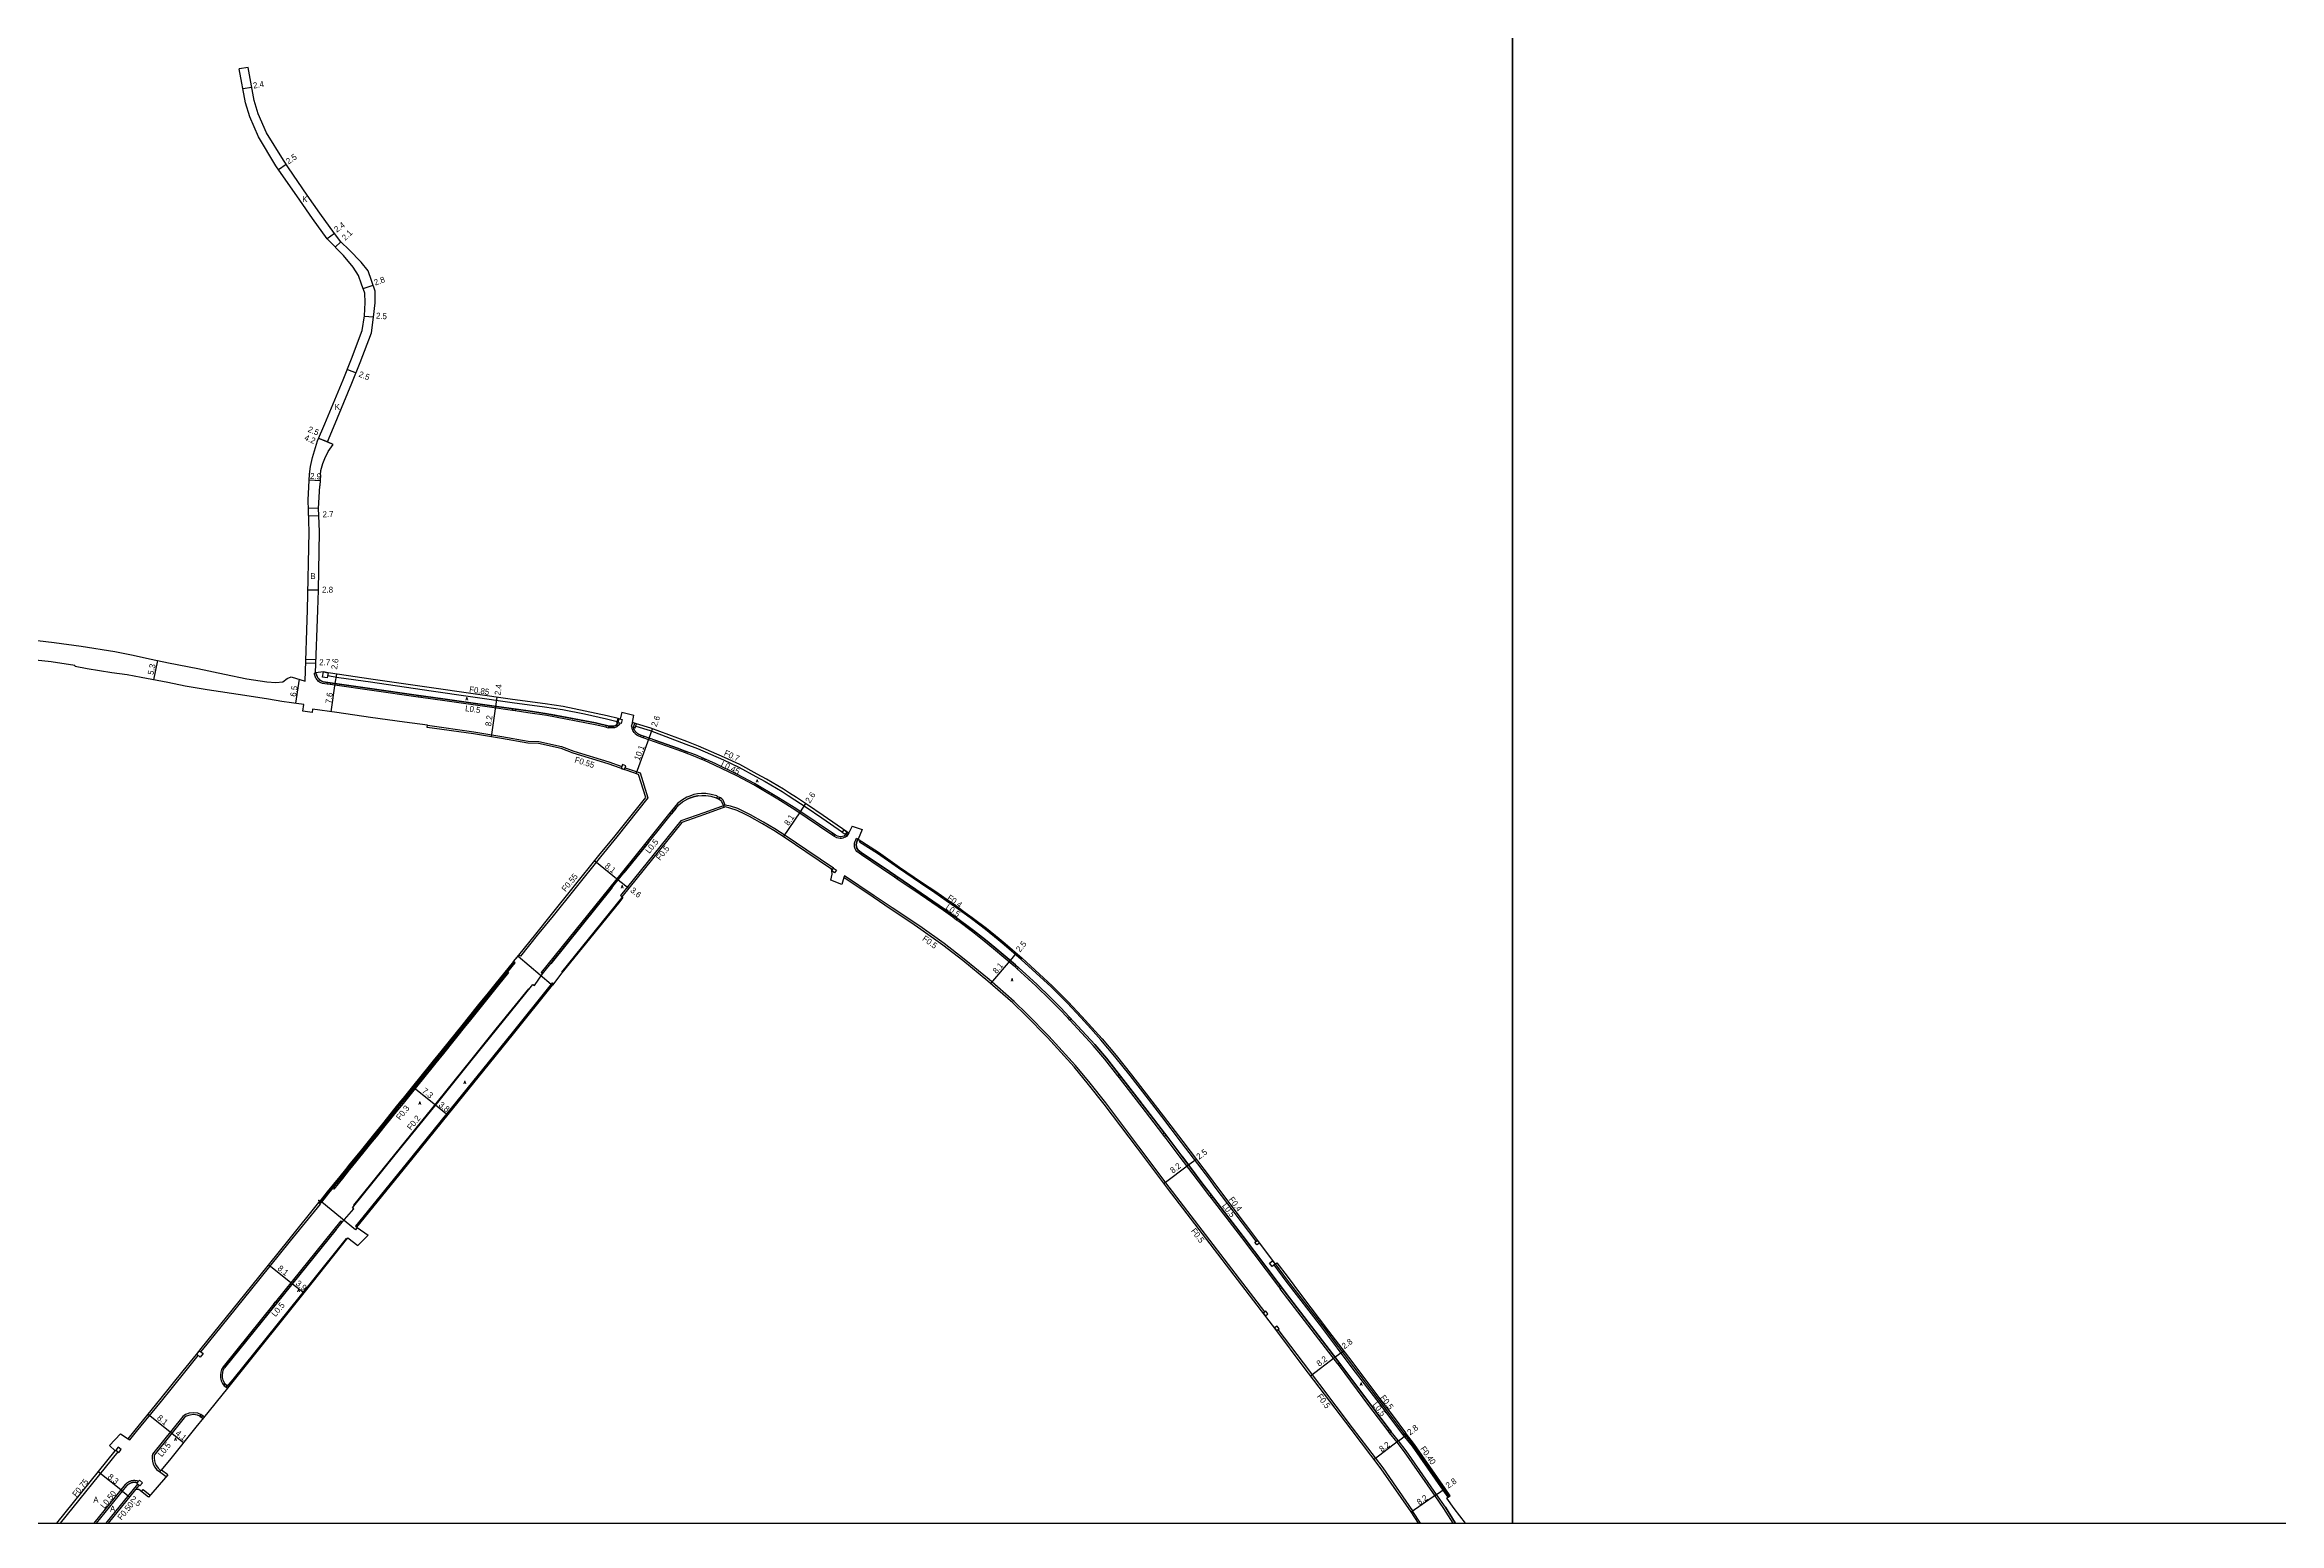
# Model space of a CAD drawing. Header units: metres. Extents: x -4000 to -800, y -99000 to -96000.
# Drawn here: x -1991 to -1396, y -99000 to -98606 of the extents above; entities that cross this region are included whole.
import ezdxf

# ---------------------------------------------------------------- set-up
doc = ezdxf.new("R2010")
doc.units = ezdxf.units.M
doc.header["$LTSCALE"] = 2.5
for name, color, linetype in [('側溝・桝', 7, 'Continuous'), ('図郭', 7, 'Continuous'), ('幅員', 7, 'Continuous'), ('歩道・分離帯・安全施設', 7, 'Continuous'), ('舗装', 7, 'Continuous'), ('道路', 7, 'Continuous')]:
    doc.layers.add(name, color=color, linetype=linetype)
doc.styles.get("Standard").update_dxf_attribs({"font": ''})
doc.styles.add('YOKO_DECO', font='txt.shx', dxfattribs={"bigfont": 'extfont.shx'})
doc.styles.get('Standard').set_extended_font_data('@MS PGothic')

msp = doc.modelspace()

# ---------------------------------------------------------------- linework, layer by layer
at = {"layer": '側溝・桝'}
for points in [[(-1919, -98773.25), (-1919.37, -98773.55)], [(-1915.89, -98776.32), (-1917.13, -98776.14), (-1917.37, -98776.05), (-1917.57, -98775.97), (-1917.75, -98775.87), (-1917.92, -98775.77), (-1918.19, -98775.57), (-1918.43, -98775.35), (-1918.62, -98775.14), (-1918.79, -98774.9), (-1918.92, -98774.68), (-1919.04, -98774.43), (-1919.13, -98774.19), (-1919.25, -98773.88), (-1919.37, -98773.55)], [(-1838.62, -98786.33), (-1841.47, -98785.64), (-1847.29, -98784.34), (-1853.18, -98783.15), (-1857.97, -98782.43), (-1866.6, -98781.26), (-1888.21, -98778.15), (-1904.37, -98775.82), (-1912.79, -98774.58), (-1915.8, -98774.12)], [(-1891.64, -98779.79), (-1892.87, -98779.62), (-1902.77, -98778.21), (-1915.14, -98776.43)], [(-1866.5, -98783.33), (-1872.68, -98782.45), (-1884.53, -98780.77), (-1890.93, -98779.89)], [(-1841.66, -98787.78), (-1844.49, -98787.11), (-1857.34, -98784.67), (-1862.44, -98783.91), (-1865.8, -98783.43)], [(-1837.88, -98786.73), (-1838.04, -98787.03), (-1838.73, -98787.69), (-1839.37, -98787.99), (-1840.22, -98787.99), (-1840.9, -98787.95)], [(-1889.2, -98787.28), (-1876.81, -98789), (-1869.39, -98790.24), (-1862.36, -98791.52), (-1859.49, -98791.56), (-1853.43, -98792.9), (-1850.2, -98794.21), (-1840.87, -98797.03), (-1837.42, -98798.25)], [(-1832.38, -98790.34), (-1833.06, -98790.1), (-1833.41, -98789.88), (-1833.71, -98789.64), (-1833.84, -98789.5), (-1834.01, -98789.32), (-1834.12, -98789.17), (-1834.26, -98788.96), (-1834.41, -98788.69), (-1834.55, -98788.36), (-1834.63, -98788.14), (-1834.74, -98787.63)], [(-1833.66, -98787.47), (-1829.83, -98788.66), (-1820.34, -98792.31), (-1817.24, -98793.48), (-1810.31, -98796.5), (-1806.24, -98798.39), (-1801.66, -98800.95), (-1799.2, -98802.28), (-1794.64, -98804.96), (-1793.05, -98805.95), (-1791.24, -98807.11), (-1788.27, -98809.08), (-1784.09, -98811.94), (-1778.57, -98815.74)], [(-1816.07, -98796.39), (-1817.91, -98795.59), (-1820.68, -98794.54), (-1822.66, -98793.81), (-1831.67, -98790.6)], [(-1836.47, -98798.58), (-1832.5, -98799.97), (-1830.41, -98806.62), (-1838.75, -98817.03), (-1843.08, -98822.35), (-1849.92, -98830.84), (-1855.7, -98838.03), (-1859.92, -98843.25), (-1864.38, -98848.84), (-1864.8, -98848.52)], [(-1798.22, -98805.55), (-1802.24, -98803.18), (-1806.75, -98800.78), (-1812.69, -98797.87), (-1815.39, -98796.69)], [(-1824.57, -98810.59), (-1830.67, -98818.18), (-1837.2, -98826.3), (-1858.88, -98853.18), (-1858.49, -98853.5)], [(-1780.92, -98825.38), (-1788.07, -98820.55), (-1793.6, -98816.82), (-1796.62, -98814.84), (-1799.62, -98813.07), (-1803.08, -98811.13), (-1804.33, -98810.5), (-1806.47, -98809.48), (-1808.46, -98808.82), (-1809.82, -98808.53), (-1815.54, -98810.57), (-1821.66, -98812.76), (-1837.76, -98832.67), (-1837.37, -98832.98)], [(-1811.84, -98806.21), (-1812.1, -98806.11), (-1813.59, -98805.68), (-1814.97, -98805.47), (-1816.12, -98805.48), (-1817.2, -98805.57), (-1818.18, -98805.76), (-1819.28, -98806.13), (-1820.02, -98806.44), (-1821.47, -98807.28), (-1822.53, -98808.13), (-1823.38, -98809.11), (-1824.13, -98810.04)], [(-1809.82, -98808.53), (-1810.41, -98807.27), (-1810.69, -98806.91), (-1811.04, -98806.6), (-1811.24, -98806.48)], [(-1781.43, -98816.43), (-1791.29, -98809.82), (-1795.84, -98806.95), (-1797.6, -98805.91)], [(-1776.87, -98815.98), (-1777.45, -98816.87), (-1777.81, -98817.09), (-1778.09, -98817.22), (-1778.44, -98817.34), (-1778.87, -98817.43), (-1779.21, -98817.44), (-1779.66, -98817.39), (-1780.06, -98817.27), (-1780.66, -98816.94), (-1780.85, -98816.82)], [(-1764.71, -98827.77), (-1768.28, -98825.36), (-1773.54, -98821.84), (-1774.72, -98820.92), (-1774.97, -98820.56), (-1775.18, -98820.18), (-1775.33, -98819.68), (-1775.36, -98819.16), (-1775.34, -98818.66), (-1775.22, -98818.17), (-1775.05, -98817.8), (-1774.79, -98817.33), (-1774.4, -98817.59)], [(-1668.28, -98924.81), (-1679.47, -98910.03), (-1680.66, -98908.37), (-1688.2, -98898.5), (-1693.46, -98891.6), (-1697.02, -98886.91), (-1701.85, -98880.65), (-1705.94, -98875.54), (-1709.67, -98871.1), (-1712.37, -98868.11), (-1715.05, -98865.19), (-1718.69, -98861.27), (-1722.95, -98856.99), (-1730.93, -98849.69), (-1735.49, -98845.79), (-1737.08, -98844.47), (-1740.44, -98841.71), (-1744.21, -98838.86), (-1746.15, -98837.46), (-1748.33, -98835.86), (-1750.94, -98834.03), (-1753.92, -98831.94), (-1757.77, -98829.38), (-1763.61, -98825.39), (-1769.21, -98821.43), (-1774.04, -98818.4), (-1773.78, -98818)], [(-1781.48, -98825.65), (-1781.22, -98825.83)], [(-1665.96, -98943.64), (-1691.5, -98910.35), (-1699.6, -98899.68), (-1708.4, -98887.94), (-1712.58, -98882.7), (-1716.47, -98877.99), (-1723.59, -98870.14), (-1729.38, -98864.27), (-1732.83, -98860.91), (-1739.48, -98855.08), (-1746.16, -98849.58), (-1751.49, -98845.46), (-1757.35, -98841.26), (-1760.08, -98839.38), (-1765.29, -98835.96), (-1770.09, -98832.7), (-1777.99, -98827.39), (-1778.25, -98827.84)], [(-1748.16, -98839.19), (-1749.15, -98838.44), (-1751.62, -98836.68), (-1759.28, -98831.42), (-1762.68, -98829.14), (-1764.07, -98828.2)], [(-1732.57, -98851.67), (-1732.78, -98851.48), (-1738.29, -98846.84), (-1740.79, -98844.84), (-1743.96, -98842.34), (-1747.6, -98839.6)], [(-1718.43, -98865.38), (-1720.71, -98862.9), (-1723.2, -98860.45), (-1727.02, -98856.75), (-1729.06, -98854.85), (-1732.01, -98852.17)], [(-1867.79, -98852.98), (-1867.55, -98853.18), (-1870.21, -98856.44), (-1872.36, -98859.14), (-1874.53, -98861.82), (-1878.05, -98866.19), (-1879.03, -98867.41), (-1884.95, -98874.75), (-1886.97, -98877.26), (-1890.96, -98882.23), (-1891.4, -98882.77), (-1894.98, -98887.18), (-1895.68, -98888.06), (-1897.17, -98889.91), (-1900.52, -98894.06), (-1902.87, -98896.96), (-1904.33, -98898.77), (-1906.13, -98901.01), (-1909.52, -98905.14), (-1910.03, -98905.79), (-1911.84, -98908.11), (-1914.17, -98910.96), (-1914.41, -98910.77)], [(-1862.14, -98857.68), (-1862.29, -98857.56), (-1870.92, -98868.23), (-1877.7, -98876.61), (-1886.61, -98887.64), (-1897.94, -98901.65), (-1908.89, -98915.2), (-1908.73, -98915.34)], [(-1705.21, -98880.69), (-1708.62, -98876.31), (-1711.71, -98872.67), (-1717.96, -98865.88)], [(-1693.19, -98896.23), (-1697.82, -98890.18), (-1704.76, -98881.28)], [(-1680.65, -98912.78), (-1680.98, -98912.36), (-1682.53, -98910.3), (-1688.79, -98902.03), (-1692.28, -98897.42), (-1692.72, -98896.85)], [(-1949.55, -98954.31), (-1949.08, -98953.71), (-1942.31, -98945.34), (-1933.75, -98934.72), (-1925.68, -98924.69), (-1917.73, -98914.9), (-1918.16, -98914.56)], [(-1662.31, -98936.91), (-1672.13, -98923.81), (-1680.22, -98913.34)], [(-1911.91, -98919.7), (-1912.31, -98919.38), (-1929.71, -98940.95)], [(-1629.16, -98976.44), (-1636.15, -98967.11), (-1642.69, -98958.59), (-1650.83, -98947.75), (-1660.3, -98935.43), (-1663.51, -98931.13)], [(-1628.78, -98976.15), (-1635.77, -98966.82), (-1642.31, -98958.3), (-1650.45, -98947.45), (-1659.92, -98935.14), (-1663.13, -98930.84)], [(-1930.12, -98941.46), (-1943.68, -98958.27), (-1944.09, -98958.99), (-1944.27, -98959.67), (-1944.36, -98960.48), (-1944.33, -98961.17), (-1944.14, -98962), (-1943.85, -98962.69), (-1943.39, -98963.33)], [(-1646.56, -98957.47), (-1647.18, -98956.65), (-1659.85, -98940.18), (-1661.87, -98937.5)], [(-1627.02, -98996.97), (-1626.58, -98996.66), (-1634.49, -98985.25), (-1642.61, -98974.52), (-1655.72, -98957.25), (-1662.42, -98948.3)], [(-1968.94, -98977.45), (-1968.55, -98977.77), (-1966.7, -98975.53), (-1960.11, -98967.4), (-1953.88, -98959.69), (-1950.34, -98955.29), (-1950.29, -98955.24)], [(-1633.16, -98975.33), (-1638.24, -98968.61), (-1646.12, -98958.06)], [(-1942.84, -98963.72), (-1942.82, -98963.74), (-1942.42, -98964.01)], [(-1949.59, -98970.99), (-1949.64, -98970.96), (-1950.37, -98970.68), (-1951.49, -98970.55), (-1952.71, -98970.66), (-1953.71, -98971.01), (-1954.37, -98971.49), (-1962.49, -98981.6), (-1962.58, -98981.98), (-1962.57, -98982.68), (-1962.49, -98983.46), (-1962.26, -98984.22), (-1961.86, -98984.99), (-1961.39, -98985.63), (-1960.82, -98986.14), (-1960.59, -98986.31)], [(-1948.65, -98971.72), (-1949.08, -98971.33), (-1949.1, -98971.32)], [(-1618.26, -98996.01), (-1620.64, -98992.65), (-1628.77, -98980.97), (-1630.75, -98978.36), (-1632.73, -98975.89)], [(-1617.17, -98993.07), (-1618.51, -98991.15), (-1626.67, -98979.45), (-1629.1, -98976.39)], [(-1616.84, -98992.84), (-1618.19, -98990.92), (-1626.34, -98979.21), (-1628.78, -98976.15)], [(-1987.03, -99000), (-1971.63, -98980.93)], [(-1958.86, -98987.6), (-1960.59, -98986.31), (-1960.24, -98985.94)], [(-1974.82, -99000), (-1966.4, -98989.57)], [(-1966.89, -98990.98), (-1966.01, -98989.88)], [(-1965.42, -98991.51), (-1964.94, -98991), (-1963.09, -98992.53)], [(-1615.78, -99000), (-1618.26, -98996.01)]]:
    msp.add_lwpolyline(points, dxfattribs=at)
for points in [[(-1917.15, -98774.42), (-1916.94, -98773.06), (-1915.67, -98773.26), (-1915.88, -98774.62)], [(-1915.07, -98775.95), (-1915.14, -98776.43), (-1915.89, -98776.32), (-1915.82, -98775.84)], [(-1890.86, -98779.41), (-1890.93, -98779.89), (-1891.64, -98779.79), (-1891.57, -98779.31)], [(-1865.73, -98782.96), (-1865.8, -98783.43), (-1866.5, -98783.33), (-1866.43, -98782.86)], [(-1837.27, -98785.75), (-1837.58, -98786.82), (-1838.67, -98786.51), (-1838.37, -98785.44)], [(-1834.54, -98786.54), (-1834.86, -98787.59), (-1833.79, -98787.91), (-1833.48, -98786.85)], [(-1841.55, -98787.3), (-1841.66, -98787.78), (-1840.9, -98787.95), (-1840.79, -98787.48)], [(-1831.67, -98790.6), (-1832.38, -98790.34), (-1832.24, -98789.92), (-1831.53, -98790.18)], [(-1836.65, -98799.09), (-1836.29, -98798.08), (-1837.24, -98797.75), (-1837.6, -98798.76)], [(-1815.21, -98796.29), (-1815.39, -98796.69), (-1816.07, -98796.39), (-1815.89, -98795.99)], [(-1824.57, -98810.59), (-1824.17, -98810.89), (-1823.72, -98810.34), (-1824.13, -98810.04)], [(-1811.24, -98806.48), (-1811.46, -98806.94), (-1812.05, -98806.67), (-1811.84, -98806.21)], [(-1797.37, -98805.53), (-1797.6, -98805.91), (-1798.22, -98805.55), (-1798, -98805.17)], [(-1780.61, -98816.45), (-1780.85, -98816.82), (-1781.43, -98816.43), (-1781.18, -98816.06)], [(-1778.15, -98815.14), (-1777.4, -98815.65), (-1777.89, -98816.41), (-1778.67, -98815.88)], [(-1781.42, -98826.11), (-1780.92, -98825.38), (-1780.19, -98825.88), (-1780.69, -98826.61)], [(-1763.8, -98827.8), (-1764.07, -98828.2), (-1764.71, -98827.77), (-1764.43, -98827.37)], [(-1747.31, -98839.21), (-1747.6, -98839.6), (-1748.16, -98839.19), (-1747.86, -98838.8)], [(-1731.68, -98851.81), (-1732.01, -98852.17), (-1732.57, -98851.67), (-1732.24, -98851.31)], [(-1717.6, -98865.55), (-1717.96, -98865.88), (-1718.43, -98865.38), (-1718.07, -98865.04)], [(-1704.37, -98880.98), (-1704.76, -98881.28), (-1705.21, -98880.69), (-1704.82, -98880.39)], [(-1692.33, -98896.56), (-1692.72, -98896.85), (-1693.19, -98896.23), (-1692.8, -98895.93)], [(-1680.26, -98912.48), (-1679.83, -98913.04), (-1680.22, -98913.34), (-1680.65, -98912.78)], [(-1667.96, -98924.57), (-1667.42, -98925.29), (-1668.1, -98925.8), (-1668.64, -98925.09)], [(-1663.92, -98930.01), (-1663.24, -98930.93), (-1664.06, -98931.54), (-1664.74, -98930.62)], [(-1929.73, -98941.78), (-1930.12, -98941.46), (-1929.71, -98940.95), (-1929.31, -98941.27)], [(-1661.92, -98936.61), (-1661.47, -98937.2), (-1661.87, -98937.5), (-1662.31, -98936.91)], [(-1665.86, -98944.7), (-1665.19, -98944.19), (-1665.74, -98943.47), (-1666.41, -98943.98)], [(-1662.86, -98948.63), (-1662.2, -98948.13), (-1662.75, -98947.41), (-1663.41, -98947.9)], [(-1950.69, -98954.92), (-1949.95, -98953.99), (-1948.99, -98954.76), (-1949.73, -98955.69)], [(-1646.17, -98957.18), (-1645.73, -98957.76), (-1646.12, -98958.06), (-1646.56, -98957.47)], [(-1943.07, -98962.9), (-1943.39, -98963.33), (-1942.84, -98963.72), (-1942.54, -98963.31)], [(-1949.1, -98971.32), (-1949.59, -98970.99), (-1949.89, -98971.42), (-1949.39, -98971.75)], [(-1632.34, -98975.59), (-1632.73, -98975.89), (-1633.16, -98975.33), (-1632.76, -98975.03)]]:
    msp.add_lwpolyline(points, close=True, dxfattribs=at)
at = {"layer": '側溝・桝', "flags": 128}
for points in [[(-1629.16, -98976.44), (-1628.78, -98976.15)], [(-1972.41, -98980.7), (-1972.22, -98980.46)]]:
    msp.add_lwpolyline(points, dxfattribs=at)
at = {"layer": '側溝・桝', "linetype": 'Continuous'}
for points in [[(-1971.59, -98979.68), (-1972.22, -98980.46), (-1971.44, -98981.09), (-1970.81, -98980.31)], [(-1965.82, -98990.04), (-1966.67, -98989.34), (-1965.98, -98988.49), (-1965.13, -98989.18)]]:
    msp.add_lwpolyline(points, close=True, dxfattribs=at)
msp.add_lwpolyline([(-1978.03, -99000), (-1969.68, -98989.66), (-1969.65, -98989.62), (-1969.62, -98989.58), (-1969.58, -98989.54), (-1969.55, -98989.5), (-1969.51, -98989.46), (-1969.47, -98989.43), (-1969.44, -98989.39), (-1969.4, -98989.35), (-1969.36, -98989.32), (-1969.32, -98989.28), (-1969.28, -98989.25), (-1969.24, -98989.21), (-1969.2, -98989.18), (-1969.16, -98989.15), (-1969.12, -98989.12), (-1969.07, -98989.09), (-1969.03, -98989.06), (-1968.99, -98989.03), (-1968.94, -98989), (-1968.9, -98988.97), (-1968.85, -98988.95), (-1968.81, -98988.92), (-1968.76, -98988.9), (-1968.71, -98988.87), (-1968.67, -98988.85), (-1968.62, -98988.83), (-1968.57, -98988.8), (-1968.52, -98988.78), (-1968.48, -98988.76), (-1968.43, -98988.74), (-1968.38, -98988.73), (-1968.33, -98988.71), (-1968.28, -98988.69), (-1968.23, -98988.67), (-1968.18, -98988.66), (-1968.13, -98988.65), (-1968.08, -98988.63), (-1968.03, -98988.62), (-1967.98, -98988.61), (-1967.93, -98988.6), (-1967.87, -98988.59), (-1967.82, -98988.58), (-1967.77, -98988.57), (-1967.72, -98988.57), (-1967.67, -98988.56), (-1967.61, -98988.55), (-1967.56, -98988.55), (-1967.51, -98988.55), (-1967.46, -98988.54), (-1967.41, -98988.54), (-1967.35, -98988.54), (-1967.3, -98988.54), (-1967.25, -98988.54), (-1967.2, -98988.55), (-1967.14, -98988.55), (-1967.09, -98988.55), (-1967.04, -98988.56), (-1966.99, -98988.56), (-1966.94, -98988.57), (-1966.88, -98988.58), (-1966.83, -98988.59), (-1966.78, -98988.6), (-1966.73, -98988.61), (-1966.68, -98988.62), (-1966.63, -98988.63), (-1966.58, -98988.64), (-1966.53, -98988.66), (-1966.48, -98988.67), (-1966.43, -98988.69), (-1966.2, -98988.76)], dxfattribs=at)
at = {"layer": '図郭'}
for points in [[(-2400, -99000), (-1600, -99000), (-1600, -98400), (-2400, -98400)], [(-1600, -99000), (-800, -99000), (-800, -98400), (-1600, -98400)]]:
    msp.add_lwpolyline(points, close=True, dxfattribs=at)
at = {"layer": '幅員'}
for points in [[(-1936.04, -98617.22), (-1938.4, -98617.65)], [(-1928.93, -98639.09), (-1926.88, -98637.66)], [(-1913.99, -98656.21), (-1915.94, -98657.61)], [(-1913.76, -98659.83), (-1912.26, -98658.36)], [(-1906.33, -98670.87), (-1903.7, -98669.92)], [(-1903.53, -98678.44), (-1906.03, -98678.28)], [(-1910.53, -98692.4), (-1908.2, -98693.32)], [(-1915.87, -98711.74), (-1918.17, -98710.78)], [(-1914.3, -98712.4), (-1918.17, -98710.78)], [(-1920.71, -98721.85), (-1917.81, -98721.99)], [(-1920.82, -98731.44), (-1918.13, -98731.35)], [(-1918.23, -98751.27), (-1921.03, -98751.21)], [(-1962.15, -98775.16), (-1961.03, -98769.99)], [(-1924.29, -98781.41), (-1923.29, -98775.02)], [(-1918.91, -98770.79), (-1921.61, -98770.7)], [(-1913.76, -98776.14), (-1913.37, -98773.61)], [(-1914.84, -98783.66), (-1913.76, -98776.14)], [(-1870.93, -98782.22), (-1870.58, -98779.81)], [(-1872.09, -98790.34), (-1870.93, -98782.22)], [(-1833.53, -98800.19), (-1830.13, -98790.68)], [(-1830.13, -98790.68), (-1829.21, -98788.21)], [(-1794.27, -98817.01), (-1789.78, -98810.3)], [(-1789.78, -98810.3), (-1788.35, -98808.15)], [(-1844.62, -98823.41), (-1838.32, -98828.49)], [(-1838.32, -98828.49), (-1835.55, -98830.73)], [(-1739.03, -98856.14), (-1733.83, -98849.95)], [(-1733.83, -98849.95), (-1732.22, -98848.06)], [(-1892.7, -98883.88), (-1887.01, -98888.48)], [(-1887.01, -98888.48), (-1884.08, -98890.85)], [(-1692.87, -98909.37), (-1686.35, -98904.44)], [(-1686.35, -98904.44), (-1684.33, -98902.9)], [(-1931.46, -98931.07), (-1925.18, -98936.14)], [(-1925.18, -98936.14), (-1922.09, -98938.6)], [(-1653.8, -98960.68), (-1647.3, -98955.68)], [(-1647.3, -98955.68), (-1645.07, -98953.98)], [(-1963.61, -98970.92), (-1957.31, -98975.98)], [(-1957.31, -98975.98), (-1954.12, -98978.51)]]:
    msp.add_lwpolyline(points, dxfattribs=at)
at = {"layer": '幅員', "flags": 128}
for points in [[(-1630.35, -98978.05), (-1628.14, -98976.36)], [(-1630.35, -98978.05), (-1636.9, -98982.99)], [(-1970.5, -98991.47), (-1976.92, -98986.29)], [(-1970.5, -98991.47), (-1968.56, -98993.04)], [(-1620.23, -98992.36), (-1626.97, -98997.05)], [(-1620.23, -98992.36), (-1617.95, -98990.75)]]:
    msp.add_lwpolyline(points, dxfattribs=at)
at = {"layer": '歩道・分離帯・安全施設'}
for points in [[(-1838.35, -98786.6), (-1838.43, -98786.73), (-1839, -98787.29), (-1839.48, -98787.51), (-1840.2, -98787.51), (-1840.79, -98787.48), (-1844.39, -98786.64), (-1857.26, -98784.2), (-1862.37, -98783.44), (-1872.62, -98781.98), (-1884.47, -98780.29), (-1892.8, -98779.14), (-1902.7, -98777.73), (-1917.02, -98775.67), (-1917.2, -98775.61), (-1917.36, -98775.53), (-1917.52, -98775.45), (-1917.66, -98775.37), (-1917.89, -98775.2), (-1918.09, -98775.01), (-1918.25, -98774.83), (-1918.39, -98774.64), (-1918.5, -98774.45), (-1918.6, -98774.24), (-1918.67, -98774.04), (-1918.78, -98773.8), (-1918.94, -98773.39), (-1919, -98773.25)], [(-1919, -98773.25), (-1918.94, -98773.39), (-1918.78, -98773.8), (-1918.67, -98774.04), (-1918.6, -98774.24), (-1918.5, -98774.45), (-1918.39, -98774.64), (-1918.25, -98774.83), (-1918.09, -98775.01), (-1917.89, -98775.2), (-1917.66, -98775.37), (-1917.52, -98775.45), (-1917.36, -98775.53), (-1917.2, -98775.61), (-1917.02, -98775.67), (-1902.7, -98777.73), (-1892.8, -98779.14), (-1884.47, -98780.29), (-1872.62, -98781.98), (-1862.37, -98783.44), (-1857.26, -98784.2), (-1844.39, -98786.64), (-1840.79, -98787.48), (-1840.2, -98787.51), (-1839.48, -98787.51), (-1839, -98787.29), (-1838.43, -98786.73), (-1838.35, -98786.6), (-1838.05, -98785.53)], [(-1913.33, -98776.2), (-1905.48, -98777.33)], [(-1898.97, -98778.26), (-1898.26, -98778.36)], [(-1888.77, -98779.7), (-1888.09, -98779.79)], [(-1877.35, -98781.3), (-1876, -98781.49)], [(-1844.39, -98786.64), (-1856.25, -98784.39)], [(-1777.25, -98815.75), (-1777.76, -98816.54), (-1778.02, -98816.7), (-1778.25, -98816.81), (-1778.55, -98816.91), (-1778.92, -98816.98), (-1779.2, -98816.99), (-1779.57, -98816.96), (-1779.89, -98816.86), (-1780.43, -98816.56), (-1791.04, -98809.45), (-1795.6, -98806.57), (-1802.02, -98802.8), (-1806.55, -98800.38), (-1812.5, -98797.47), (-1817.74, -98795.18), (-1820.53, -98794.13), (-1822.51, -98793.4), (-1832.86, -98789.7), (-1833.15, -98789.52), (-1833.41, -98789.3), (-1833.52, -98789.19), (-1833.66, -98789.03), (-1833.76, -98788.91), (-1833.89, -98788.73), (-1834.01, -98788.5), (-1834.14, -98788.21), (-1834.2, -98788.02), (-1834.26, -98787.77), (-1833.94, -98786.72)], [(-1777.25, -98815.75), (-1777.76, -98816.54), (-1778.02, -98816.7), (-1778.25, -98816.81), (-1778.55, -98816.91), (-1778.92, -98816.98), (-1779.2, -98816.99), (-1779.57, -98816.96), (-1779.89, -98816.86), (-1780.43, -98816.56), (-1791.04, -98809.45), (-1795.6, -98806.57), (-1802.02, -98802.8), (-1806.55, -98800.38), (-1812.5, -98797.47), (-1817.74, -98795.18), (-1820.53, -98794.13), (-1822.51, -98793.4), (-1832.86, -98789.7), (-1833.15, -98789.52), (-1833.41, -98789.3), (-1833.52, -98789.19), (-1833.66, -98789.03), (-1833.76, -98788.91), (-1833.89, -98788.73), (-1834.01, -98788.5), (-1834.14, -98788.21), (-1834.2, -98788.02), (-1834.26, -98787.77)], [(-1828.55, -98791.24), (-1822.51, -98793.4), (-1820.53, -98794.13), (-1819.96, -98794.34)], [(-1801.29, -98803.23), (-1796.08, -98806.29)], [(-1942.1, -98963.62), (-1942.55, -98963.31), (-1943.11, -98962.87), (-1943.41, -98962.43), (-1943.66, -98961.84), (-1943.83, -98961.1), (-1943.85, -98960.5), (-1943.77, -98959.76), (-1943.61, -98959.18), (-1943.26, -98958.55), (-1911.91, -98919.69), (-1908.83, -98916.17), (-1909.17, -98915.89), (-1897.77, -98901.78), (-1886.44, -98887.78), (-1877.53, -98876.74), (-1870.75, -98868.36), (-1861.08, -98856.36), (-1860.67, -98856.67), (-1858.5, -98853.51), (-1836.81, -98826.62), (-1830.28, -98818.49), (-1823, -98809.43), (-1822.18, -98808.5), (-1821.19, -98807.7), (-1819.79, -98806.9), (-1819.1, -98806.6), (-1818.05, -98806.25), (-1817.13, -98806.07), (-1816.09, -98805.98), (-1814.95, -98805.99), (-1814.32, -98806.06), (-1813.67, -98806.18), (-1812.24, -98806.58), (-1811.32, -98807.01), (-1811.06, -98807.25), (-1810.84, -98807.55), (-1810.31, -98808.7)], [(-1942.1, -98963.62), (-1942.55, -98963.31), (-1943.11, -98962.87), (-1943.41, -98962.43), (-1943.66, -98961.84), (-1943.83, -98961.1), (-1943.85, -98960.5), (-1943.77, -98959.76), (-1943.61, -98959.18), (-1943.26, -98958.55), (-1911.91, -98919.69), (-1908.83, -98916.17), (-1909.17, -98915.89), (-1897.77, -98901.78), (-1886.44, -98887.78), (-1877.53, -98876.74), (-1870.75, -98868.36), (-1861.08, -98856.36), (-1860.67, -98856.67), (-1858.5, -98853.51), (-1836.81, -98826.62), (-1830.28, -98818.49), (-1823, -98809.43), (-1822.18, -98808.5), (-1821.19, -98807.7), (-1819.79, -98806.9), (-1819.1, -98806.6), (-1818.05, -98806.25), (-1817.13, -98806.07), (-1816.09, -98805.98), (-1814.95, -98805.99), (-1814.32, -98806.06), (-1813.67, -98806.18), (-1812.24, -98806.58), (-1811.32, -98807.01), (-1811.06, -98807.25), (-1810.84, -98807.55), (-1810.31, -98808.7), (-1810.12, -98809.17)], [(-1823, -98809.43), (-1824.17, -98810.89)], [(-1816.95, -98806.06), (-1817.13, -98806.07), (-1818.05, -98806.25), (-1819.1, -98806.6), (-1819.79, -98806.9)], [(-1830.28, -98818.49), (-1836.81, -98826.62)], [(-1774.4, -98817.59), (-1774.62, -98818.04), (-1774.75, -98818.33), (-1774.85, -98818.72), (-1774.88, -98819.14), (-1774.84, -98819.59), (-1774.72, -98819.99), (-1774.54, -98820.32), (-1774.36, -98820.58), (-1773.25, -98821.45), (-1768.01, -98824.95), (-1762.41, -98828.73), (-1759.01, -98831.02), (-1751.34, -98836.28), (-1748.86, -98838.05), (-1743.66, -98841.95), (-1740.48, -98844.46), (-1737.98, -98846.47), (-1732.46, -98851.11), (-1728.73, -98854.48), (-1726.68, -98856.39), (-1722.86, -98860.1), (-1720.36, -98862.56), (-1711.34, -98872.35), (-1708.24, -98876), (-1697.44, -98889.88), (-1691.89, -98897.13), (-1688.4, -98901.74), (-1682.14, -98910.01), (-1680.59, -98912.06), (-1671.74, -98923.51), (-1659.46, -98939.88), (-1646.79, -98956.35), (-1637.84, -98968.31), (-1632.34, -98975.59)], [(-1632.34, -98975.59), (-1637.84, -98968.31), (-1646.79, -98956.35), (-1659.46, -98939.88), (-1671.74, -98923.51), (-1680.59, -98912.06), (-1682.14, -98910.01), (-1688.4, -98901.74), (-1691.89, -98897.13), (-1697.44, -98889.88), (-1708.24, -98876), (-1711.34, -98872.35), (-1720.36, -98862.56), (-1722.86, -98860.1), (-1726.68, -98856.39), (-1728.73, -98854.48), (-1732.46, -98851.11), (-1737.98, -98846.47), (-1740.48, -98844.46), (-1743.66, -98841.95), (-1748.86, -98838.05), (-1751.34, -98836.28), (-1759.01, -98831.02), (-1762.41, -98828.73), (-1768.01, -98824.95), (-1773.25, -98821.45), (-1774.36, -98820.58), (-1774.54, -98820.32), (-1774.72, -98819.99), (-1774.84, -98819.59), (-1774.88, -98819.14), (-1774.85, -98818.72), (-1774.75, -98818.33), (-1774.62, -98818.04), (-1774.4, -98817.59)], [(-1774.36, -98820.58), (-1773.25, -98821.45)], [(-1768.01, -98824.95), (-1762.77, -98828.49)], [(-1839.95, -98830.52), (-1856.32, -98850.82)], [(-1853.41, -98853.12), (-1837.31, -98833.17)], [(-1761.64, -98829.25), (-1760.16, -98830.24)], [(-1758.7, -98831.23), (-1752.11, -98835.75)], [(-1740.54, -98844.41), (-1740.48, -98844.46), (-1739.48, -98845.26)], [(-1866.1, -98850.45), (-1873.15, -98859.23), (-1883.19, -98871.66), (-1894.03, -98885.1), (-1900.84, -98893.53), (-1905.72, -98899.56), (-1912.08, -98907.44), (-1917.51, -98914.15)], [(-1737.63, -98846.76), (-1732.46, -98851.11)], [(-1909.17, -98915.89), (-1897.77, -98901.78), (-1886.44, -98887.78), (-1877.53, -98876.74), (-1870.75, -98868.36), (-1861.08, -98856.36)], [(-1908.18, -98920.86), (-1894.66, -98904.22), (-1883.66, -98890.59), (-1874.21, -98878.98), (-1866.4, -98869.18), (-1856.18, -98856.46)], [(-1726.73, -98856.34), (-1726.68, -98856.39), (-1723.22, -98859.74)], [(-1720.36, -98862.56), (-1711.34, -98872.35)], [(-1708.25, -98875.99), (-1708.24, -98876), (-1698.87, -98888.04)], [(-1691.89, -98897.13), (-1690.41, -98899.08)], [(-1687.87, -98902.43), (-1682.49, -98909.55)], [(-1632.34, -98975.59), (-1637.84, -98968.31), (-1646.79, -98956.35), (-1659.46, -98939.88), (-1671.74, -98923.51), (-1680.59, -98912.06)], [(-1913.5, -98921.67), (-1943.26, -98958.55)], [(-1942.54, -98963.56), (-1940.95, -98961.63), (-1920.12, -98935.71), (-1910.74, -98924.06)], [(-1948.97, -98972.12), (-1949.38, -98971.76), (-1949.9, -98971.41), (-1950.5, -98971.18), (-1951.53, -98971.03), (-1952.56, -98971.13), (-1953.46, -98971.47), (-1954.01, -98971.87), (-1962.01, -98981.84), (-1962.06, -98982.04), (-1962.06, -98982.65), (-1961.98, -98983.35), (-1961.77, -98984.03), (-1961.42, -98984.71), (-1961, -98985.28), (-1960.49, -98985.74), (-1960.24, -98985.94), (-1960.12, -98985.81)], [(-1948.97, -98972.12), (-1949.38, -98971.76), (-1949.9, -98971.41), (-1950.5, -98971.18), (-1951.53, -98971.03), (-1952.56, -98971.13), (-1953.46, -98971.47), (-1954.01, -98971.87), (-1962.01, -98981.84), (-1962.06, -98982.04), (-1962.06, -98982.65), (-1961.98, -98983.35), (-1961.77, -98984.03), (-1961.42, -98984.71), (-1961, -98985.28), (-1960.49, -98985.74), (-1960.24, -98985.94), (-1960.12, -98985.81)], [(-1954.01, -98971.87), (-1959.37, -98978.54)], [(-1617.86, -98995.73), (-1620.23, -98992.36), (-1628.37, -98980.68), (-1630.35, -98978.05), (-1632.34, -98975.59)], [(-1626.64, -98996.83), (-1624.57, -99000)], [(-1617.86, -98995.73), (-1615.31, -98999.83), (-1615.22, -99000)], [(-1615.22, -99000), (-1615.31, -98999.83), (-1617.86, -98995.73)]]:
    msp.add_lwpolyline(points, dxfattribs=at)
at = {"layer": '歩道・分離帯・安全施設', "linetype": 'Continuous'}
msp.add_lwpolyline([(-1977.39, -99000), (-1969.29, -98989.97), (-1969.27, -98989.94), (-1969.24, -98989.91), (-1969.21, -98989.87), (-1969.18, -98989.84), (-1969.15, -98989.81), (-1969.12, -98989.78), (-1969.09, -98989.75), (-1969.06, -98989.72), (-1969.02, -98989.69), (-1968.99, -98989.66), (-1968.96, -98989.63), (-1968.92, -98989.6), (-1968.89, -98989.58), (-1968.86, -98989.55), (-1968.82, -98989.52), (-1968.78, -98989.5), (-1968.75, -98989.47), (-1968.71, -98989.45), (-1968.68, -98989.42), (-1968.64, -98989.4), (-1968.6, -98989.38), (-1968.56, -98989.36), (-1968.53, -98989.34), (-1968.49, -98989.32), (-1968.45, -98989.3), (-1968.41, -98989.28), (-1968.37, -98989.26), (-1968.33, -98989.24), (-1968.29, -98989.23), (-1968.25, -98989.21), (-1968.21, -98989.19), (-1968.17, -98989.18), (-1968.12, -98989.17), (-1968.08, -98989.15), (-1968.04, -98989.14), (-1968, -98989.13), (-1967.96, -98989.12), (-1967.91, -98989.11), (-1967.87, -98989.1), (-1967.83, -98989.09), (-1967.79, -98989.08), (-1967.74, -98989.07), (-1967.7, -98989.07), (-1967.66, -98989.06), (-1967.61, -98989.06), (-1967.57, -98989.05), (-1967.53, -98989.05), (-1967.48, -98989.05), (-1967.44, -98989.04), (-1967.4, -98989.04), (-1967.35, -98989.04), (-1967.31, -98989.04), (-1967.26, -98989.04), (-1967.22, -98989.04), (-1967.18, -98989.05), (-1967.13, -98989.05), (-1967.09, -98989.05), (-1967.05, -98989.06), (-1967, -98989.07), (-1966.96, -98989.07), (-1966.92, -98989.08), (-1966.88, -98989.09), (-1966.83, -98989.1), (-1966.79, -98989.1), (-1966.75, -98989.11), (-1966.7, -98989.13), (-1966.66, -98989.14), (-1966.62, -98989.15), (-1966.58, -98989.16), (-1966.54, -98989.18)], dxfattribs=at)
at = {"layer": '歩道・分離帯・安全施設'}
for p in [(-1855.99, -98855.99, 91.86), (-1855.81, -98856.14, 91.87), (-1918.12, -98913.91, 91.9), (-1917.93, -98914.36, 91.88), (-1917.67, -98914.55, 91.89), (-1917.29, -98914.52, 91.9)]:
    msp.add_point(p, dxfattribs=at)
at = {"layer": '舗装'}
for points in [[(-1918.19, -98729.5), (-1920.89, -98729.4)], [(-1921.58, -98769.66), (-1918.88, -98769.75)], [(-1865.05, -98848.81), (-1856.24, -98856.29)], [(-1908.39, -98921.79), (-1917.32, -98914.42)]]:
    msp.add_lwpolyline(points, dxfattribs=at)
at = {"layer": '道路'}
for points in [[(-1937.02, -98611.88), (-1939.38, -98612.31)], [(-1929.62, -98638.1), (-1934.24, -98630.44), (-1936.57, -98625.09), (-1937.73, -98621.3), (-1939.38, -98612.31)], [(-1927.57, -98636.67), (-1932.11, -98629.34), (-1934.32, -98624.25), (-1935.39, -98620.73), (-1937.02, -98611.88)], [(-1921.77, -98775.49), (-1921.15, -98756.51), (-1920.68, -98735.74), (-1920.96, -98727.14), (-1920.63, -98720.36), (-1920.34, -98718.25), (-1919.86, -98715.92), (-1918.46, -98711.46), (-1916.56, -98706.94), (-1911.62, -98695.17), (-1909.43, -98689.62), (-1906.57, -98682), (-1906.01, -98678.08), (-1905.79, -98674.58), (-1905.89, -98672.11), (-1906.78, -98669.64), (-1907.53, -98667.4), (-1909.02, -98665.17), (-1911.58, -98662.05), (-1915.94, -98657.61), (-1919.87, -98652.14), (-1923.21, -98647.3), (-1929.62, -98638.1)], [(-1926.19, -98638.66), (-1927.57, -98636.67)], [(-1913.99, -98656.21), (-1917.91, -98650.76), (-1921.24, -98645.93), (-1926.19, -98638.66)], [(-1910.09, -98660.57), (-1912.26, -98658.36), (-1913.99, -98656.21)], [(-1903.53, -98678.44), (-1903.17, -98674.63), (-1903.11, -98671.56), (-1904.14, -98668.72), (-1904.99, -98666.16), (-1906.9, -98663.8), (-1910.09, -98660.57)], [(-1917.74, -98720.5), (-1917.58, -98719.39), (-1917.08, -98717.53), (-1916.51, -98716.14), (-1915.65, -98714.33), (-1914.3, -98712.4), (-1915.87, -98711.74), (-1914.26, -98707.9), (-1909.31, -98696.11), (-1907.1, -98690.52), (-1904.13, -98682.62), (-1903.53, -98678.44)], [(-1917.74, -98720.5), (-1917.88, -98723.47)], [(-1918.23, -98751.27), (-1917.98, -98735.73), (-1918.13, -98731.35), (-1918.19, -98729.5), (-1917.88, -98723.47)], [(-1919, -98773.25), (-1918.45, -98756.59)], [(-1918.45, -98756.59), (-1918.23, -98751.27)], [(-1993.14, -98764.68), (-1988.71, -98765.22), (-1981.46, -98766.18), (-1972.55, -98767.61), (-1968.1, -98768.52), (-1962.81, -98769.61), (-1958.25, -98770.59), (-1950.43, -98772.13), (-1943.3, -98773.67), (-1937.33, -98774.93), (-1932, -98775.73), (-1929.56, -98775.84), (-1927.77, -98775.66), (-1926.61, -98774.82), (-1925.51, -98774.33), (-1921.77, -98775.49)], [(-1922.38, -98783.55), (-1922.11, -98781.71), (-1925.42, -98781.26), (-1927.98, -98780.92), (-1931.52, -98780.28), (-1937.84, -98779.34), (-1947.86, -98777.85), (-1953.78, -98776.86), (-1958.39, -98775.89), (-1965.48, -98774.52), (-1969.21, -98773.85), (-1973.31, -98773.32), (-1979.92, -98772.19), (-1983.07, -98771.57), (-1983.14, -98771.31), (-1989.5, -98770.39), (-1995.38, -98769.73)], [(-1838.37, -98785.44), (-1841.28, -98784.79), (-1847.11, -98783.49), (-1853.03, -98782.29), (-1857.85, -98781.57), (-1866.48, -98780.4), (-1888.08, -98777.29), (-1904.24, -98774.96), (-1912.66, -98773.72), (-1915.67, -98773.26), (-1916.94, -98773.06), (-1919, -98773.25)], [(-1919.95, -98783.9), (-1922.38, -98783.55)], [(-1889.27, -98787.82), (-1889.2, -98787.28), (-1895.27, -98786.44), (-1904.4, -98785.16), (-1913.31, -98783.87), (-1919.84, -98782.98), (-1919.95, -98783.9)], [(-1837.42, -98783.74), (-1837.8, -98785.6), (-1838.37, -98785.44)], [(-1837.42, -98783.74), (-1834.14, -98784.55)], [(-1776.01, -98814.18), (-1776.87, -98815.98), (-1777.4, -98815.65), (-1783.68, -98811.34), (-1787.86, -98808.48), (-1790.85, -98806.5), (-1792.66, -98805.34), (-1794.26, -98804.33), (-1798.84, -98801.65), (-1801.31, -98800.31), (-1805.91, -98797.74), (-1810.01, -98795.84), (-1816.96, -98792.8), (-1820.09, -98791.63), (-1829.63, -98788.05), (-1833.48, -98786.85), (-1834.54, -98786.54), (-1834.14, -98784.55)], [(-1971.01, -98976.12), (-1968.94, -98977.45), (-1967.1, -98975.21), (-1960.5, -98967.08), (-1954.28, -98959.37), (-1950.73, -98954.98), (-1949.47, -98953.39), (-1942.71, -98945.03), (-1934.14, -98934.41), (-1926.07, -98924.38), (-1917.77, -98914.07), (-1917.32, -98914.42), (-1915.44, -98912.02), (-1912.08, -98907.92), (-1909.77, -98904.94), (-1906.37, -98900.81), (-1903.11, -98896.76), (-1900.76, -98893.86), (-1897.41, -98889.72), (-1895.22, -98886.98), (-1891.2, -98882.04), (-1887.22, -98877.07), (-1882.95, -98871.78), (-1879.27, -98867.22), (-1874.77, -98861.63), (-1870.45, -98856.25), (-1865.85, -98850.59), (-1866.29, -98850.24), (-1864.8, -98848.52), (-1860.33, -98842.92), (-1856.12, -98837.7), (-1850.33, -98830.51), (-1843.49, -98822.01), (-1839.16, -98816.7), (-1831, -98806.51), (-1832.94, -98800.4), (-1841.04, -98797.55), (-1850.38, -98794.73), (-1853.59, -98793.43), (-1859.56, -98792.11), (-1862.41, -98792.06), (-1869.49, -98790.78), (-1876.89, -98789.54), (-1889.27, -98787.82)], [(-1781.71, -98828.55), (-1781.29, -98826.94), (-1781.42, -98826.11), (-1781.48, -98825.65), (-1788.36, -98820.98), (-1793.89, -98817.26), (-1796.9, -98815.29), (-1799.88, -98813.52), (-1803.32, -98811.6), (-1804.56, -98810.97), (-1806.67, -98809.97), (-1808.6, -98809.32), (-1809.79, -98809.05), (-1815.37, -98811.04), (-1821.36, -98813.19), (-1837.37, -98832.98), (-1837.08, -98833.22)], [(-1776.01, -98814.18), (-1773.3, -98815.03)], [(-1773.3, -98815.03), (-1774.4, -98817.59), (-1768.99, -98821.09), (-1763.38, -98825.05), (-1757.54, -98829.05), (-1753.69, -98831.61), (-1750.71, -98833.7), (-1748.09, -98835.53), (-1745.91, -98837.14), (-1743.97, -98838.54), (-1740.19, -98841.39), (-1736.82, -98844.15), (-1735.23, -98845.48), (-1730.66, -98849.38), (-1722.67, -98856.7), (-1718.4, -98861), (-1714.75, -98864.92), (-1712.07, -98867.84), (-1709.36, -98870.83), (-1705.63, -98875.29), (-1701.53, -98880.41), (-1696.7, -98886.67), (-1693.14, -98891.35), (-1687.88, -98898.25), (-1680.34, -98908.13), (-1679.15, -98909.79), (-1667.42, -98925.29)], [(-1778.7, -98829.67), (-1781.71, -98828.55)], [(-1625.01, -99000), (-1627.02, -98996.97), (-1635.01, -98985.49), (-1643.03, -98974.87), (-1655.76, -98958.09), (-1662.81, -98948.68), (-1691.9, -98910.65), (-1699.98, -98900), (-1708.79, -98888.25), (-1712.97, -98883.02), (-1716.85, -98878.32), (-1723.95, -98870.49), (-1729.73, -98864.63), (-1733.17, -98861.28), (-1739.8, -98855.46), (-1746.47, -98849.97), (-1751.79, -98845.89), (-1757.65, -98841.69), (-1760.37, -98839.82), (-1765.58, -98836.4), (-1770.38, -98833.13), (-1778.25, -98827.84), (-1778.7, -98829.67)], [(-1837.08, -98833.22), (-1838.29, -98834.7), (-1853.33, -98853.27), (-1855.88, -98856.58), (-1856.24, -98856.29), (-1866.63, -98869.23), (-1874.51, -98878.99), (-1884, -98890.76), (-1894.84, -98904.18), (-1908.33, -98920.77), (-1907.88, -98921.15), (-1905.03, -98923.2)], [(-1958.43, -98987.1), (-1960.12, -98985.81), (-1957.46, -98982.72), (-1950.84, -98974.38), (-1948.77, -98971.87), (-1942.42, -98964.01), (-1919.94, -98935.92), (-1910.44, -98923.91), (-1907.75, -98925.93)], [(-1907.75, -98925.93), (-1905.03, -98923.2)], [(-1667.42, -98925.29), (-1663.24, -98930.93), (-1662.76, -98930.57), (-1660.08, -98934.16), (-1656.21, -98939.24), (-1649.03, -98948.78), (-1643.74, -98955.72), (-1639.59, -98961.11), (-1635.35, -98966.79), (-1631.82, -98971.44), (-1628.47, -98975.92)], [(-1973.93, -98979.28), (-1971.01, -98976.12)], [(-1616.59, -98992.66), (-1617.94, -98990.75), (-1626.1, -98979.03), (-1628.47, -98975.92)], [(-1987.99, -99000), (-1972.41, -98980.7)], [(-1973.93, -98979.28), (-1972.41, -98980.7)], [(-1958.43, -98987.1), (-1963.53, -98993.05)], [(-1974.18, -99000), (-1966.89, -98990.98)], [(-1963.53, -98993.05), (-1966.09, -98990.96), (-1966.89, -98990.98)], [(-1617.55, -98993.34), (-1616.59, -98992.66)], [(-1617.55, -98993.34), (-1615.58, -98996.08), (-1612.62, -99000)]]:
    msp.add_lwpolyline(points, dxfattribs=at)
for points in [[(-1870.89, -98855.89), (-1873.05, -98858.59), (-1875.21, -98861.27), (-1878.73, -98865.65), (-1879.71, -98866.86), (-1885.63, -98874.2), (-1887.66, -98876.71), (-1891.64, -98881.68), (-1892.08, -98882.22), (-1895.66, -98886.63), (-1896.37, -98887.51), (-1897.85, -98889.36), (-1901.2, -98893.51), (-1903.55, -98896.41), (-1905.01, -98898.22), (-1906.81, -98900.45), (-1910.21, -98904.59), (-1910.72, -98905.25), (-1912.53, -98907.56), (-1915.88, -98911.67), (-1917.77, -98914.07), (-1917.32, -98914.42), (-1915.44, -98912.02), (-1912.08, -98907.92), (-1910.28, -98905.6), (-1909.77, -98904.94), (-1906.37, -98900.81), (-1904.57, -98898.58), (-1903.11, -98896.76), (-1900.76, -98893.86), (-1897.41, -98889.72), (-1895.92, -98887.86), (-1895.22, -98886.98), (-1891.64, -98882.58), (-1891.2, -98882.04), (-1887.22, -98877.07), (-1885.19, -98874.56), (-1879.27, -98867.22), (-1878.29, -98866), (-1874.77, -98861.63), (-1872.6, -98858.94), (-1870.45, -98856.25), (-1865.85, -98850.59), (-1866.29, -98850.24)], [(-1866.63, -98869.23), (-1874.51, -98878.99), (-1884, -98890.76), (-1894.84, -98904.18), (-1908.33, -98920.77), (-1907.88, -98921.15), (-1908.39, -98921.79), (-1917.32, -98914.42), (-1915.44, -98912.02), (-1912.08, -98907.92), (-1909.77, -98904.94), (-1906.37, -98900.81), (-1903.11, -98896.76), (-1900.76, -98893.86), (-1897.41, -98889.72), (-1895.22, -98886.98), (-1891.2, -98882.04), (-1887.22, -98877.07), (-1882.95, -98871.78), (-1879.27, -98867.22), (-1874.77, -98861.63), (-1870.45, -98856.25), (-1865.85, -98850.59), (-1866.29, -98850.24), (-1865.05, -98848.81), (-1856.24, -98856.29)], [(-1907.98, -98921.07), (-1894.48, -98904.48), (-1883.64, -98891.05), (-1874.14, -98879.28), (-1866.27, -98869.53), (-1855.88, -98856.58), (-1856.24, -98856.29), (-1866.63, -98869.23), (-1874.51, -98878.99), (-1884, -98890.76), (-1894.84, -98904.18), (-1908.33, -98920.77)]]:
    msp.add_lwpolyline(points, close=True, dxfattribs=at)

# ---------------------------------------------------------------- texts
at = {"layer": '側溝・桝'}
for s, rotation, p in [('F0.85', 352, (-1878.14, -98778.45)), ('L0.5', 351.77598, (-1879.22, -98783.47)), ('F0.55', 343, (-1850.11, -98797.14)), ('L0.45', 334, (-1811.15, -98798.13)), ('F0.7', 335, (-1810.3, -98795.22)), ('L0.5', 51, (-1830.04, -98821.58)), ('F0.5', 51, (-1827.2, -98823.43)), ('F0.55', 51, (-1852.36, -98831.79)), ('F0.4', 325, (-1750.82, -98833.62)), ('L0.5', 324, (-1751.25, -98836.12)), ('F0.5', 324, (-1757.45, -98844.47)), ('F0.3', 51, (-1896.49, -98892.66)), ('F0.2', 51, (-1893.55, -98895.34)), ('L0.5', 308, (-1677.5, -98915.41)), ('F0.4', 307, (-1675.72, -98913.7)), ('F0.5', 307, (-1685.79, -98922.09)), ('L0.5', 51, (-1929.67, -98945.08)), ('F0.5', 307, (-1652.21, -98966.22)), ('L0.5', 308, (-1637.4, -98968.43)), ('F0.5', 307, (-1635.36, -98966.53)), ('L0.5', 51, (-1960.01, -98982.42)), ('F0.40', 304.84733, (-1624.67, -98980.14)), ('F0.75', 51.07863, (-1982.77, -98993.13)), ('L0.50', 51.07863, (-1975.28, -98996.2)), ('F0.50', 51.07863, (-1970.74, -98999.28))]:
    msp.add_text(s, height=1.6, rotation=rotation, dxfattribs=at).set_placement(p)
at = {"layer": '幅員'}
for s, rotation, p in [('2.4', 10.42825, (-1935.51, -98617.56)), ('2.5', 34.85221, (-1926.21, -98637.79)), ('2.4', 35.70971, (-1913.37, -98655.97)), ('2.1', 44.49193, (-1911.1, -98658.18)), ('2.8', 19.86549, (-1903.1, -98670.07)), ('2.5', 356.34418, (-1902.94, -98678.86)), ('2.5', 338.42163, (-1907.67, -98694.29)), ('2.5', 337.23547, (-1921.22, -98708.97)), ('4.2', 337.23547, (-1922.15, -98711.18)), ('2.9', 357.19495, (-1920.52, -98721.6)), ('2.7', 1.87014, (-1917.11, -98731.83)), ('2.8', 358.72243, (-1917.28, -98751.88)), ('5.3', 78, (-1962.23, -98773.94)), ('2.7', 358.11652, (-1918.06, -98771.24)), ('2.6', 81, (-1913.3, -98772.48)), ('6.5', 81, (-1924.24, -98779.75)), ('7.6', 82, (-1914.81, -98781.53)), ('2.4', 82, (-1869.74, -98779.35)), ('8.2', 82, (-1872.24, -98787.62)), ('2.6', 69, (-1828.15, -98787.81)), ('10.1', 70, (-1832.69, -98796.78)), ('2.6', 56, (-1787.29, -98808.19)), ('8.1', 56, (-1792.93, -98814.16)), ('8.1', 321, (-1842.06, -98825.01)), ('3.6', 321, (-1835.26, -98831.54)), ('2.5', 50, (-1731.26, -98847.86)), ('8.1', 50, (-1737.47, -98853.61)), ('7.3', 321, (-1890.76, -98885)), ('3.8', 321, (-1886.34, -98888.68)), ('8.2', 37, (-1690.51, -98906.8)), ('2.5', 37, (-1683.51, -98903.1)), ('8.1', 321, (-1929.29, -98932.31)), ('3.9', 321, (-1924.44, -98936.32)), ('2.8', 37, (-1644.77, -98953.63)), ('8.2', 38, (-1651.47, -98958.29)), ('8.1', 321, (-1961.41, -98972.17)), ('4.1', 322, (-1956.49, -98976.29)), ('2.8', 37.34807, (-1627.28, -98976.6)), ('8.2', 37.05094, (-1634.8, -98981.09)), ('8.3', 321.07863, (-1974.56, -98987.88)), ('2.8', 35.15978, (-1617.1, -98990.79)), ('2.5', 321.07863, (-1968.54, -98993.81)), ('8.2', 34.84733, (-1624.8, -98995.23))]:
    msp.add_text(s, height=1.6, rotation=rotation, dxfattribs=at).set_placement(p)
at = {"layer": '舗装'}
for s, p in [('K', (-1922.55, -98647.81)), ('K', (-1913.92, -98703.19)), ('B', (-1920.4, -98748.31)), ('A', (-1978.26, -98994.51)), ('A', (-1973.79, -98996.91))]:
    msp.add_text(s, height=1.6, dxfattribs=at).set_placement(p)
at = {"layer": '舗装', "style": 'YOKO_DECO'}
for p in [(-1878.96, -98780.54, 89.6), (-1801.6, -98802.45, 88.81), (-1837.58, -98830.66, 89.75), (-1733.67, -98855.45, 87.98), (-1879.54, -98882.84, 92.39), (-1891.51, -98888.35, 92.38), (-1923.82, -98938.31, 90.33), (-1640.61, -98963.24, 87.44), (-1956.66, -98977.96, 89.05)]:
    msp.add_text('A', height=0.75, dxfattribs=at).set_placement(p)

doc.saveas('drawing.dxf')
